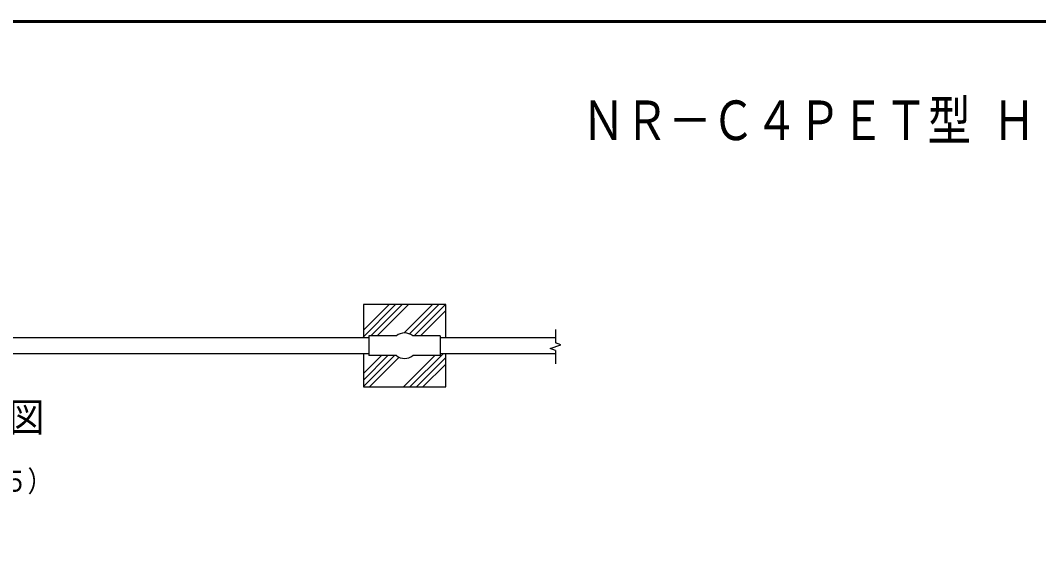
# Model space of a CAD drawing. Units: millimetres, scale not verified. Extents: x -4425 to 4425, y -3150 to 3150.
# Drawn here: x -2165 to 60, y 1762 to 2925 of the extents above; entities that cross this region are included whole.
import ezdxf
from ezdxf.enums import TextEntityAlignment as Align

# ---------------------------------------------------------------- set-up
doc = ezdxf.new("R2010")
doc.units = ezdxf.units.MM
doc.header["$LTSCALE"] = 20
for name, color, linetype, lineweight in [('0-2_1', 7, 'Continuous', 25), ('0-C_WAKU', 7, 'Continuous', 25), ('0-D_D-TTL-TXT', 7, 'Continuous', 25)]:
    doc.layers.add(name, color=color, linetype=linetype, lineweight=lineweight)
doc.styles.add('ＭＳ ゴシック', font='')
doc.styles.get('ＭＳ ゴシック').set_extended_font_data('MS Gothic')

msp = doc.modelspace()

# ---------------------------------------------------------------- linework, layer by layer
at = {"layer": '0-2_1', "color": 4}
for p, q in [((-1417.48, 2231.8), (-1344.98, 2304.3)), ((-1415.42, 2248), (-1359.12, 2304.3)), ((-1399.34, 2235.8), (-1330.84, 2304.3)), ((-1385.2, 2235.8), (-1316.7, 2304.3)), ((-1326.59, 2242.17), (-1264.46, 2304.3)), ((-1314.6, 2240.02), (-1250.32, 2304.3)), ((-1304.68, 2235.8), (-1236.18, 2304.3)), ((-1290.53, 2235.8), (-1235.42, 2290.91)), ((-995.42, 2249.45), (-995.42, 2220.79)), ((-995.42, 2203.69), (-1007.16, 2207.97)), ((-995.42, 2203.69), (-995.42, 2175.04)), ((-1415.42, 2153.34), (-1375.96, 2192.8)), ((-1415.42, 2139.2), (-1361.82, 2192.8)), ((-1415.42, 2125.06), (-1347.68, 2192.8)), ((-1402.03, 2124.3), (-1337.28, 2189.05)), ((-1327.83, 2124.3), (-1259.33, 2192.8)), ((-1313.69, 2124.3), (-1241.19, 2196.8)), ((-1299.55, 2124.3), (-1235.42, 2188.43)), ((-1285.4, 2124.3), (-1235.42, 2174.28))]:
    msp.add_line(p, q, dxfattribs=at)
at = {"layer": '0-2_1'}
for p, q in [((-1403.42, 2231.8), (-3247.42, 2231.8)), ((-1343.2, 2235.8), (-1403.42, 2235.8)), ((-1403.42, 2235.8), (-1403.42, 2192.8)), ((-1247.42, 2235.8), (-1307.64, 2235.8)), ((-1247.42, 2235.8), (-1247.42, 2192.8)), ((-995.42, 2231.8), (-1247.42, 2231.8)), ((-1403.42, 2196.8), (-3247.42, 2196.8)), ((-1415.42, 2196.8), (-1415.42, 2124.3)), ((-1343.2, 2192.8), (-1403.42, 2192.8)), ((-1247.42, 2192.8), (-1307.64, 2192.8)), ((-995.42, 2196.8), (-1247.42, 2196.8))]:
    msp.add_line(p, q, dxfattribs=at)
for points in [[(-1235.42, 2231.8), (-1235.42, 2304.3), (-1415.42, 2304.3), (-1415.42, 2231.8)], [(-1415.42, 2124.3), (-1235.42, 2124.3), (-1235.42, 2196.8)]]:
    msp.add_lwpolyline(points, dxfattribs=at)
at = {"layer": '0-2_1', "color": 4}
msp.add_lwpolyline([(-1007.16, 2207.97), (-983.67, 2216.52), (-995.42, 2220.79)], dxfattribs=at)
at = {"layer": '0-2_1'}
for start, end in [(50.40737, 129.59256), (230.40744, 309.59262)]:
    msp.add_arc((-1325.42, 2214.3), 27.9, start, end, dxfattribs=at)
at = {"layer": '0-C_WAKU'}
msp.add_line((-4048.16, 2923), (4197.84, 2923), dxfattribs=at)
msp.add_lwpolyline([(-4050.16, 2925), (4199.84, 2925), (4199.84, -2925), (-4050.16, -2925)], close=True, dxfattribs=at)
msp.add_lwpolyline([(-4046.16, -2921), (-4046.16, 2921), (4195.84, 2921)], dxfattribs=at)

# ---------------------------------------------------------------- texts
at = {"layer": '0-2_1', "color": 4, "style": 'ＭＳ ゴシック'}
for s, height, width, p in [('平\u3000面\u3000図', 63.64, 0.9, (-2503.26, 2007.31)), ('（Ｓ＝１／１５）', 45.89, 0.85, (-2521.69, 1881.72))]:
    msp.add_text(s, height=height, dxfattribs=dict(at, width=width)).set_placement(p, align=Align.BOTTOM_LEFT)
at = {"layer": '0-D_D-TTL-TXT', "style": 'ＭＳ ゴシック', "width": 0.8}
msp.add_text('ＮＲ－Ｃ４ＰＥＴ型 Ｈ１２００', height=86.59, dxfattribs=at).set_placement((-938.15, 2637.4), align=Align.BOTTOM_LEFT)

doc.saveas('drawing.dxf')
